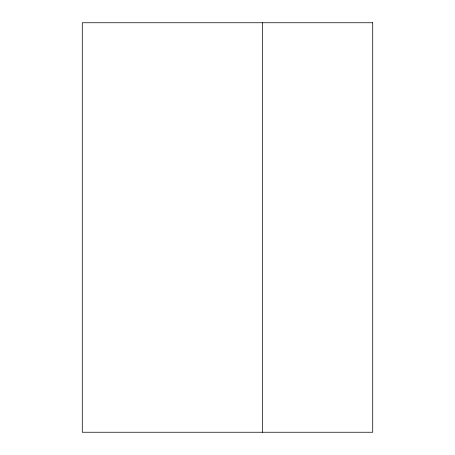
<?xml version="1.0" encoding="UTF-8"?>
<svg xmlns="http://www.w3.org/2000/svg" width="455" height="455" viewBox="0 0 455 455"><rect width="100%" height="100%" fill="white"/><g stroke="black" fill="none" stroke-linecap="round" stroke-linejoin="round"><path stroke-width="0.68" d="M262.353 22.75L262.353 432.25M372.713 22.75L82.287 22.75L82.287 432.25L372.713 432.25L372.713 22.75"/></g></svg>
